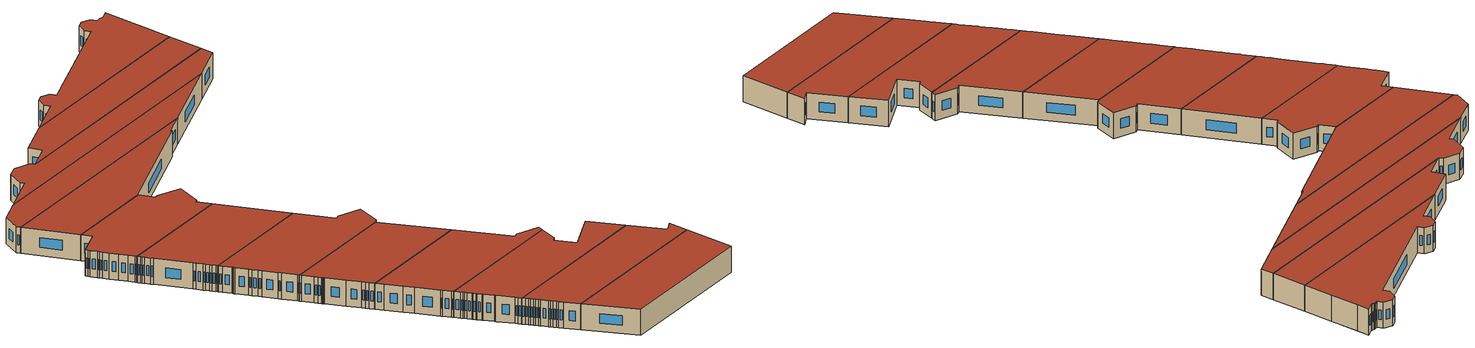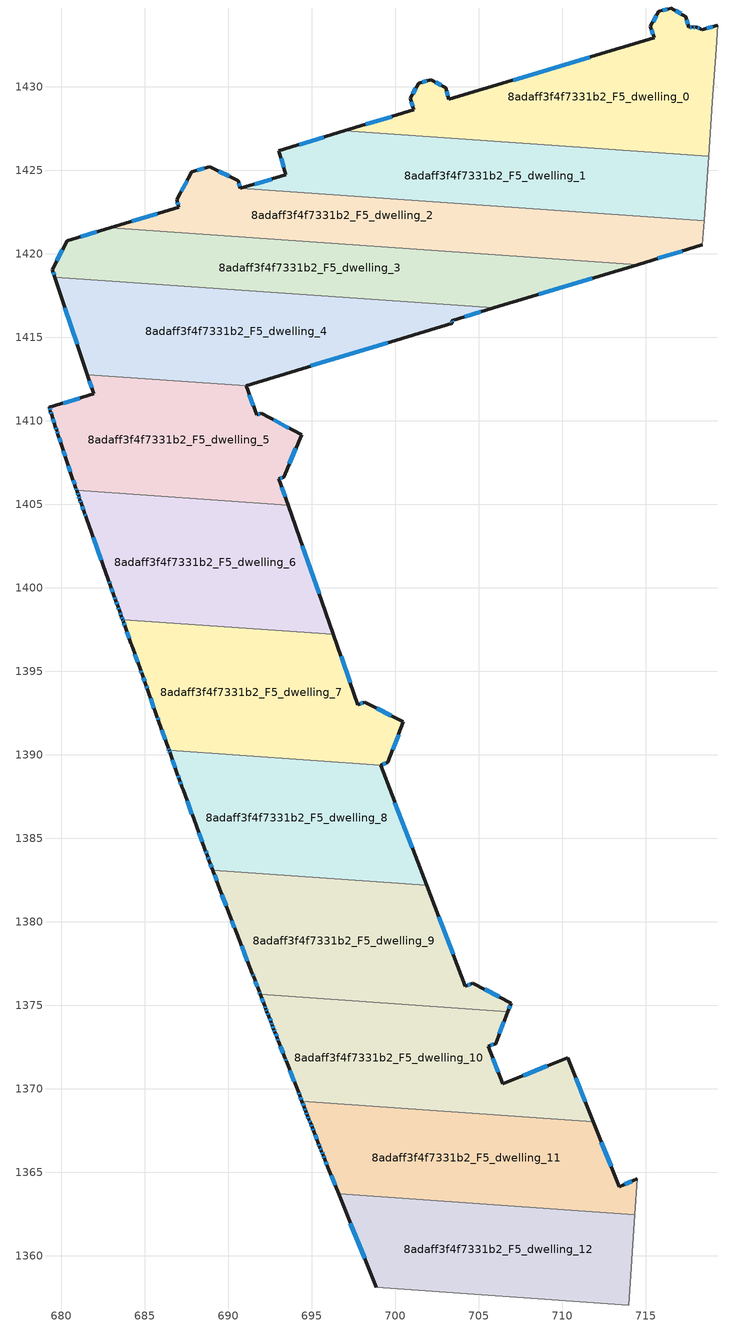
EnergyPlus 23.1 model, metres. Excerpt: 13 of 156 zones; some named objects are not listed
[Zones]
8adaff3f4f7331b2_F5_dwelling_0
 floor to 8adaff3f4f7331b2_F4_dwelling_0 (EU_floor_Construction): 719.31,1433.68 718.76,1425.82 696.94,1427.34 701.1,1428.6 700.89,1429.3 701.4,1430.2 702.12,1430.41 703.03,1429.93 703.21,1429.23 715.49,1432.92 715.28,1433.62 715.79,1434.51 716.52,1434.71 717.39,1434.19 717.58,1433.54 717.8,1433.58 717.99,1433.56 718.04,1433.55 718.27,1433.46 718.36,1433.4 z15
 wall outside (EU_wall_Construction): 719.31,1433.68 718.36,1433.4 718.27,1433.46 718.04,1433.55 717.99,1433.56 717.8,1433.58 717.58,1433.54 717.39,1434.19 716.52,1434.71 715.79,1434.51 715.28,1433.62 715.49,1432.92 703.21,1429.23 703.03,1429.93 702.12,1430.41 701.4,1430.2 700.89,1429.3 701.1,1428.6 696.94,1427.34 z15:18
 wall to 8adaff3f4f7331b2_F5_dwelling_1 (EU_wall_Construction): 696.94,1427.34 718.76,1425.82 z15:18
 wall to 8adaff3f4f7331b2_F5_dwelling_19 (EU_wall_Construction): 718.76,1425.82 718.99,1429.07 z15:18
 wall to 8adaff3f4f7331b2_F5_dwelling_17 (EU_wall_Construction): 719.21,1432.26 719.31,1433.68 z15:18
 wall to 8adaff3f4f7331b2_F5_dwelling_18 (EU_wall_Construction): 718.99,1429.07 719.21,1432.26 z15:18
 window (EU_Window_Construction): 701.9,1430.34 701.63,1430.26 / 702.75,1430.08 702.41,1430.26 / 703.15,1429.45 703.09,1429.71 / 711.64,1431.76 707.06,1430.39 / 715.34,1433.4 715.42,1433.14 / 715.63,1434.23 715.44,1433.9 / 716.29,1434.65 716.02,1434.57 / 717.12,1434.35 716.79,1434.55 / 717.52,1433.75 717.45,1433.99 / 717.73,1433.57 717.65,1433.55 / 717.93,1433.56 717.86,1433.57 / 718.2,1433.49 718.11,1433.52 / 719.01,1433.59 718.66,1433.49 / 699.8,1428.21 698.24,1427.74 / 700.95,1429.08 701.03,1428.82 / 701.24,1429.92 701.05,1429.58 z15.94:17.06
 roof outside (EU_roof_Construction): 718.76,1425.82 719.31,1433.68 718.36,1433.4 718.27,1433.46 718.04,1433.55 717.99,1433.56 717.8,1433.58 717.58,1433.54 717.39,1434.19 716.52,1434.71 715.79,1434.51 715.28,1433.62 715.49,1432.92 703.21,1429.23 703.03,1429.93 702.12,1430.41 701.4,1430.2 700.89,1429.3 701.1,1428.6 696.94,1427.34 z18
8adaff3f4f7331b2_F5_dwelling_1
 floor to 8adaff3f4f7331b2_F4_dwelling_1 (EU_floor_Construction): 718.76,1425.82 718.49,1421.97 690.72,1423.9 693.46,1424.72 693.03,1426.16 696.94,1427.34 z15
 wall outside (EU_wall_Construction): 696.94,1427.34 693.03,1426.16 693.46,1424.72 690.72,1423.9 z15:18
 wall to 8adaff3f4f7331b2_F5_dwelling_2 (EU_wall_Construction): 690.72,1423.9 718.49,1421.97 z15:18
 wall to 8adaff3f4f7331b2_F5_dwelling_19 (EU_wall_Construction): 718.49,1421.97 718.76,1425.82 z15:18
 window (EU_Window_Construction): 692.6,1424.46 691.58,1424.16 / 693.16,1425.71 693.32,1425.17 / 695.71,1426.97 694.26,1426.53 z15.94:17.06
 roof outside (EU_roof_Construction): 718.49,1421.97 718.76,1425.82 696.94,1427.34 693.03,1426.16 693.46,1424.72 690.72,1423.9 z18
8adaff3f4f7331b2_F5_dwelling_10
 floor to 8adaff3f4f7331b2_F4_dwelling_10 (EU_floor_Construction): 710.33,1371.85 711.86,1368.02 694.41,1369.23 694.27,1369.59 694.18,1369.83 693.46,1371.66 693.41,1371.8 692.99,1372.87 692.94,1373 692.79,1373.41 692.73,1373.54 692.63,1373.81 692.58,1373.94 692.42,1374.35 692.32,1374.61 692.25,1374.79 692.18,1374.96 691.92,1375.64 706.74,1374.61 706.01,1372.7 705.57,1372.54 706.42,1370.29 z15
 wall outside (EU_wall_Construction): 691.92,1375.64 692.18,1374.96 692.25,1374.79 692.32,1374.61 692.42,1374.35 692.58,1373.94 692.63,1373.81 692.73,1373.54 692.79,1373.41 692.94,1373 692.99,1372.87 693.41,1371.8 693.46,1371.66 694.18,1369.83 694.27,1369.59 694.41,1369.23 / 711.86,1368.02 710.33,1371.85 706.42,1370.29 705.57,1372.54 706.01,1372.7 706.74,1374.61 z15:18
 wall to 8adaff3f4f7331b2_F5_dwelling_9 (EU_wall_Construction): 706.74,1374.61 691.92,1375.64 z15:18
 wall to 8adaff3f4f7331b2_F5_dwelling_11 (EU_wall_Construction): 694.41,1369.23 711.86,1368.02 z15:18
 window (EU_Window_Construction): 693.43,1371.76 693.45,1371.71 / 693.12,1372.53 693.28,1372.13 / 692.96,1372.96 692.98,1372.91 / 692.83,1373.28 692.89,1373.13 / 692.75,1373.5 692.77,1373.45 / 692.66,1373.73 692.7,1373.63 / 692.59,1373.9 692.61,1373.85 / 692.47,1374.22 692.53,1374.07 / 692.35,1374.53 692.39,1374.43 / 692.27,1374.73 692.3,1374.67 / 692.2,1374.91 692.23,1374.84 / 692,1375.43 692.1,1375.17 / 706.24,1373.3 706.51,1374.01 / 705.71,1372.59 705.87,1372.65 / 706.16,1371 705.84,1371.83 / 709.11,1371.36 707.65,1370.78 / 711.38,1369.22 710.81,1370.65 / 694.31,1369.48 694.37,1369.35 / 694.21,1369.76 694.24,1369.67 / 693.69,1371.09 693.95,1370.41 z15.94:17.06
 roof outside (EU_roof_Construction): 711.86,1368.02 710.33,1371.85 706.42,1370.29 705.57,1372.54 706.01,1372.7 706.74,1374.61 691.92,1375.64 692.18,1374.96 692.25,1374.79 692.32,1374.61 692.42,1374.35 692.58,1373.94 692.63,1373.81 692.73,1373.54 692.79,1373.41 692.94,1373 692.99,1372.87 693.41,1371.8 693.46,1371.66 694.18,1369.83 694.27,1369.59 694.41,1369.23 z18
8adaff3f4f7331b2_F5_dwelling_11
 floor to 8adaff3f4f7331b2_F4_dwelling_11 (EU_floor_Construction): 711.86,1368.02 713.41,1364.12 714.49,1364.6 714.34,1362.46 696.61,1363.7 695.96,1365.31 695.77,1365.78 695.68,1366.01 695.58,1366.26 695.49,1366.5 695.4,1366.74 695.11,1367.45 695.02,1367.69 694.93,1367.93 694.83,1368.17 694.74,1368.4 694.65,1368.64 694.55,1368.88 694.41,1369.23 z15
 wall outside (EU_wall_Construction): 694.41,1369.23 694.55,1368.88 694.65,1368.64 694.74,1368.4 694.83,1368.17 694.93,1367.93 695.02,1367.69 695.11,1367.45 695.4,1366.74 695.49,1366.5 695.58,1366.26 695.68,1366.01 695.77,1365.78 695.96,1365.31 696.61,1363.7 / 714.49,1364.6 713.41,1364.12 711.86,1368.02 z15:18
 wall to 8adaff3f4f7331b2_F5_dwelling_12 (EU_wall_Construction): 696.61,1363.7 714.34,1362.46 z15:18
 wall to 8adaff3f4f7331b2_F5_dwelling_13 (EU_wall_Construction): 714.34,1362.46 714.49,1364.6 z15:18
 window (EU_Window_Construction): 695.61,1366.18 695.65,1366.09 / 695.52,1366.42 695.55,1366.33 / 695.42,1366.66 695.46,1366.57 / 695.2,1367.23 695.31,1366.96 / 695.05,1367.61 695.08,1367.52 / 694.95,1367.85 694.99,1367.76 / 694.86,1368.09 694.9,1368 / 694.77,1368.33 694.8,1368.24 / 694.67,1368.57 694.71,1368.48 / 694.58,1368.8 694.62,1368.71 / 694.45,1369.12 694.51,1368.99 / 712.93,1365.34 712.35,1366.8 / 714.16,1364.45 713.75,1364.27 / 696.16,1364.8 696.4,1364.2 / 695.83,1365.64 695.9,1365.46 / 695.71,1365.94 695.74,1365.86 z15.94:17.06
 roof outside (EU_roof_Construction): 714.34,1362.46 714.49,1364.6 713.41,1364.12 711.86,1368.02 694.41,1369.23 694.55,1368.88 694.65,1368.64 694.74,1368.4 694.83,1368.17 694.93,1367.93 695.02,1367.69 695.11,1367.45 695.4,1366.74 695.49,1366.5 695.58,1366.26 695.68,1366.01 695.77,1365.78 695.96,1365.31 696.61,1363.7 z18
8adaff3f4f7331b2_F5_dwelling_12
 floor to 8adaff3f4f7331b2_F4_dwelling_12 (EU_floor_Construction): 714.34,1362.46 713.97,1357.05 698.87,1358.1 696.61,1363.7 z15
 wall outside (EU_wall_Construction): 696.61,1363.7 698.87,1358.1 z15:18
 wall to 8adaff3f4f7331b2_F5_dwelling_13 (EU_wall_Construction): 698.87,1358.1 713.97,1357.05 714.34,1362.46 z15:18
 window (EU_Window_Construction): 697.32,1361.94 698.16,1359.85 z15.94:17.06
 roof outside (EU_roof_Construction): 713.97,1357.05 714.34,1362.46 696.61,1363.7 698.87,1358.1 z18
8adaff3f4f7331b2_F5_dwelling_2
 floor to 8adaff3f4f7331b2_F4_dwelling_2 (EU_floor_Construction): 718.49,1421.97 718.39,1420.52 714.51,1419.35 682.93,1421.55 687.04,1422.79 686.92,1423.21 687.81,1424.9 688.88,1425.21 690.59,1424.36 690.72,1423.9 z15
 wall outside (EU_wall_Construction): 690.72,1423.9 690.59,1424.36 688.88,1425.21 687.81,1424.9 686.92,1423.21 687.04,1422.79 682.93,1421.55 / 714.51,1419.35 718.39,1420.52 z15:18
 wall to 8adaff3f4f7331b2_F5_dwelling_3 (EU_wall_Construction): 682.93,1421.55 714.51,1419.35 z15:18
 wall to 8adaff3f4f7331b2_F5_dwelling_19 (EU_wall_Construction): 718.39,1420.52 718.49,1421.97 z15:18
 window (EU_Window_Construction): 690.68,1424.04 690.63,1424.21 / 715.72,1419.72 717.17,1420.15 / 685.75,1422.4 684.22,1421.94 / 686.95,1423.08 687,1422.92 / 687.53,1424.37 687.2,1423.74 / 688.55,1425.11 688.15,1424.99 / 690.05,1424.62 689.42,1424.94 z15.94:17.06
 roof outside (EU_roof_Construction): 718.39,1420.52 718.49,1421.97 690.72,1423.9 690.59,1424.36 688.88,1425.21 687.81,1424.9 686.92,1423.21 687.04,1422.79 682.93,1421.55 714.51,1419.35 z18
8adaff3f4f7331b2_F5_dwelling_3
 floor to 8adaff3f4f7331b2_F4_dwelling_3 (EU_floor_Construction): 714.51,1419.35 705.9,1416.75 679.62,1418.58 679.47,1419.04 680.35,1420.77 682.93,1421.55 z15
 wall outside (EU_wall_Construction): 705.9,1416.75 714.51,1419.35 / 682.93,1421.55 680.35,1420.77 679.47,1419.04 679.62,1418.58 z15:18
 wall to 8adaff3f4f7331b2_F5_dwelling_4 (EU_wall_Construction): 679.62,1418.58 705.9,1416.75 z15:18
 window (EU_Window_Construction): 708.6,1417.57 711.81,1418.53 / 679.51,1418.89 679.57,1418.73 / 680.07,1420.23 679.74,1419.58 / 682.12,1421.31 681.16,1421.01 z15.94:17.06
 roof outside (EU_roof_Construction): 714.51,1419.35 682.93,1421.55 680.35,1420.77 679.47,1419.04 679.62,1418.58 705.9,1416.75 z18
8adaff3f4f7331b2_F5_dwelling_4
 floor to 8adaff3f4f7331b2_F4_dwelling_4 (EU_floor_Construction): 705.9,1416.75 703.38,1415.99 703.42,1415.84 691.07,1412.1 681.55,1412.76 679.62,1418.58 z15
 wall outside (EU_wall_Construction): 691.07,1412.1 703.42,1415.84 703.38,1415.99 705.9,1416.75 / 679.62,1418.58 681.55,1412.76 z15:18
 wall to 8adaff3f4f7331b2_F5_dwelling_5 (EU_wall_Construction): 681.55,1412.76 691.07,1412.1 z15:18
 window (EU_Window_Construction): 703.41,1415.89 703.39,1415.94 / 694.94,1413.27 699.55,1414.67 / 680.22,1416.76 680.94,1414.59 / 704.17,1416.23 705.11,1416.51 z15.94:17.06
 roof outside (EU_roof_Construction): 703.42,1415.84 703.38,1415.99 705.9,1416.75 679.62,1418.58 681.55,1412.76 691.07,1412.1 z18
8adaff3f4f7331b2_F5_dwelling_5
 floor to 8adaff3f4f7331b2_F4_dwelling_5 (EU_floor_Construction): 691.97,1410.45 694.39,1409.15 693.31,1406.62 693.03,1406.52 693.59,1404.94 680.92,1405.82 680.87,1405.96 680.64,1406.65 680.33,1407.57 680.03,1408.5 679.8,1409.19 679.73,1409.42 679.65,1409.65 679.43,1410.34 679.35,1410.57 679.28,1410.8 681.94,1411.6 681.55,1412.76 691.07,1412.1 691.69,1410.36 z15
 wall outside (EU_wall_Construction): 681.55,1412.76 681.94,1411.6 679.28,1410.8 679.35,1410.57 679.43,1410.34 679.65,1409.65 679.73,1409.42 679.8,1409.19 680.03,1408.5 680.33,1407.57 680.64,1406.65 680.87,1405.96 680.92,1405.82 / 693.59,1404.94 693.03,1406.52 693.31,1406.62 694.39,1409.15 691.97,1410.45 691.69,1410.36 691.07,1412.1 z15:18
 wall to 8adaff3f4f7331b2_F5_dwelling_6 (EU_wall_Construction): 680.92,1405.82 693.59,1404.94 z15:18
 window (EU_Window_Construction): 680.12,1408.21 680.24,1407.86 / 679.87,1408.97 679.96,1408.71 / 679.75,1409.35 679.78,1409.26 / 679.68,1409.58 679.7,1409.49 / 679.5,1410.12 679.58,1409.87 / 679.38,1410.5 679.4,1410.41 / 679.3,1410.73 679.33,1410.64 / 681.1,1411.35 680.11,1411.05 / 681.67,1412.4 681.81,1411.96 / 691.5,1410.9 691.27,1411.55 / 691.89,1410.42 691.78,1410.39 / 693.63,1409.56 692.73,1410.04 / 693.65,1407.41 694.05,1408.35 / 693.12,1406.55 693.22,1406.59 / 693.41,1405.43 693.21,1406.03 / 680.89,1405.92 680.91,1405.87 / 680.71,1406.44 680.8,1406.18 / 680.43,1407.28 680.54,1406.94 z15.94:17.06
 roof outside (EU_roof_Construction): 693.59,1404.94 693.03,1406.52 693.31,1406.62 694.39,1409.15 691.97,1410.45 691.69,1410.36 691.07,1412.1 681.55,1412.76 681.94,1411.6 679.28,1410.8 679.35,1410.57 679.43,1410.34 679.65,1409.65 679.73,1409.42 679.8,1409.19 680.03,1408.5 680.33,1407.57 680.64,1406.65 680.87,1405.96 680.92,1405.82 z18
8adaff3f4f7331b2_F5_dwelling_6
 floor to 8adaff3f4f7331b2_F4_dwelling_6 (EU_floor_Construction): 693.59,1404.94 696.29,1397.21 683.67,1398.09 683.6,1398.29 683.49,1398.6 683.38,1398.91 683.27,1399.22 683.16,1399.53 682.93,1400.15 682.82,1400.46 681.49,1404.2 681.38,1404.51 681.19,1405.05 681.11,1405.28 681.03,1405.5 680.95,1405.73 680.92,1405.82 z15
 wall outside (EU_wall_Construction): 680.92,1405.82 680.95,1405.73 681.03,1405.5 681.11,1405.28 681.19,1405.05 681.38,1404.51 681.49,1404.2 682.82,1400.46 682.93,1400.15 683.16,1399.53 683.27,1399.22 683.38,1398.91 683.49,1398.6 683.6,1398.29 683.67,1398.09 / 696.29,1397.21 693.59,1404.94 z15:18
 wall to 8adaff3f4f7331b2_F5_dwelling_7 (EU_wall_Construction): 683.67,1398.09 696.29,1397.21 z15:18
 window (EU_Window_Construction): 683.3,1399.12 683.34,1399 / 683.19,1399.43 683.23,1399.32 / 683,1399.96 683.09,1399.72 / 682.86,1400.37 682.9,1400.25 / 681.91,1403.03 682.41,1401.63 / 681.42,1404.41 681.46,1404.29 / 681.25,1404.88 681.32,1404.68 / 681.14,1405.2 681.17,1405.12 / 681.06,1405.43 681.09,1405.35 / 680.98,1405.66 681.01,1405.58 / 695.44,1399.63 694.43,1402.52 / 683.62,1398.22 683.65,1398.15 / 683.52,1398.5 683.57,1398.38 / 683.41,1398.81 683.45,1398.69 z15.94:17.06
 roof outside (EU_roof_Construction): 696.29,1397.21 693.59,1404.94 680.92,1405.82 680.95,1405.73 681.03,1405.5 681.11,1405.28 681.19,1405.05 681.38,1404.51 681.49,1404.2 682.82,1400.46 682.93,1400.15 683.16,1399.53 683.27,1399.22 683.38,1398.91 683.49,1398.6 683.6,1398.29 683.67,1398.09 z18
8adaff3f4f7331b2_F5_dwelling_7
 floor to 8adaff3f4f7331b2_F4_dwelling_7 (EU_floor_Construction): 696.29,1397.21 697.77,1392.99 698.18,1393.14 700.48,1391.96 699.56,1389.54 699.12,1389.37 686.45,1390.25 686.4,1390.41 685.84,1391.98 685.73,1392.29 685.17,1393.87 685.06,1394.18 684.83,1394.81 684.72,1395.13 684.27,1396.4 684.25,1396.45 684.23,1396.53 684.21,1396.57 684.2,1396.61 684.19,1396.63 684.17,1396.67 683.82,1397.66 683.71,1397.97 683.67,1398.09 z15
 wall outside (EU_wall_Construction): 683.67,1398.09 683.71,1397.97 683.82,1397.66 684.17,1396.67 684.19,1396.63 684.2,1396.61 684.21,1396.57 684.23,1396.53 684.25,1396.45 684.27,1396.4 684.72,1395.13 684.83,1394.81 685.06,1394.18 685.17,1393.87 685.73,1392.29 685.84,1391.98 686.4,1390.41 686.45,1390.25 / 699.12,1389.37 699.56,1389.54 700.48,1391.96 698.18,1393.14 697.77,1392.99 696.29,1397.21 z15:18
 wall to 8adaff3f4f7331b2_F5_dwelling_8 (EU_wall_Construction): 686.45,1390.25 699.12,1389.37 z15:18
 window (EU_Window_Construction): 685.76,1392.2 685.8,1392.08 / 685.34,1393.38 685.55,1392.79 / 685.09,1394.09 685.13,1393.97 / 684.9,1394.62 684.99,1394.38 / 684.76,1395.03 684.8,1394.91 / 684.41,1396 684.58,1395.53 / 683.93,1397.35 684.06,1396.98 / 683.75,1397.88 683.79,1397.76 / 683.68,1398.05 683.7,1398.01 / 697.3,1394.31 696.75,1395.89 / 698.05,1393.09 697.9,1393.04 / 699.76,1392.33 698.9,1392.77 / 699.85,1390.3 700.19,1391.2 / 699.26,1389.42 699.42,1389.49 / 686.42,1390.36 686.44,1390.3 / 686.01,1391.49 686.22,1390.9 z15.94:17.06
 roof outside (EU_roof_Construction): 699.56,1389.54 700.48,1391.96 698.18,1393.14 697.77,1392.99 696.29,1397.21 683.67,1398.09 683.71,1397.97 683.82,1397.66 684.17,1396.67 684.19,1396.63 684.2,1396.61 684.21,1396.57 684.23,1396.53 684.25,1396.45 684.27,1396.4 684.72,1395.13 684.83,1394.81 685.06,1394.18 685.17,1393.87 685.73,1392.29 685.84,1391.98 686.4,1390.41 686.45,1390.25 699.12,1389.37 z18
8adaff3f4f7331b2_F5_dwelling_8
 floor to 8adaff3f4f7331b2_F4_dwelling_8 (EU_floor_Construction): 699.12,1389.37 701.87,1382.18 689.07,1383.08 688.87,1383.61 688.74,1383.97 688.6,1384.33 688.07,1385.77 687.29,1387.89 687.28,1387.93 687.27,1387.97 687.25,1388.02 687.23,1388.07 687.21,1388.11 687.07,1388.52 686.96,1388.83 686.51,1390.09 686.45,1390.25 z15
 wall outside (EU_wall_Construction): 686.45,1390.25 686.51,1390.09 686.96,1388.83 687.07,1388.52 687.21,1388.11 687.23,1388.07 687.25,1388.02 687.27,1387.97 687.28,1387.93 687.29,1387.89 688.07,1385.77 688.6,1384.33 688.74,1383.97 688.87,1383.61 689.07,1383.08 / 701.87,1382.18 699.12,1389.37 z15:18
 wall to 8adaff3f4f7331b2_F5_dwelling_9 (EU_wall_Construction): 689.07,1383.08 701.87,1382.18 z15:18
 window (EU_Window_Construction): 688.24,1385.32 688.44,1384.78 / 687.54,1387.23 687.83,1386.44 / 687.11,1388.39 687.17,1388.24 / 686.99,1388.73 687.03,1388.62 / 686.65,1389.7 686.82,1389.23 / 686.47,1390.2 686.49,1390.14 / 701.01,1384.44 699.98,1387.12 / 688.93,1383.44 689.01,1383.24 / 688.78,1383.86 688.83,1383.72 / 688.65,1384.22 688.7,1384.08 z15.94:17.06
 roof outside (EU_roof_Construction): 701.87,1382.18 699.12,1389.37 686.45,1390.25 686.51,1390.09 686.96,1388.83 687.07,1388.52 687.21,1388.11 687.23,1388.07 687.25,1388.02 687.27,1387.97 687.28,1387.93 687.29,1387.89 688.07,1385.77 688.6,1384.33 688.74,1383.97 688.87,1383.61 689.07,1383.08 z18
8adaff3f4f7331b2_F5_dwelling_9
 floor to 8adaff3f4f7331b2_F4_dwelling_9 (EU_floor_Construction): 701.87,1382.18 704.19,1376.14 704.63,1376.31 706.94,1375.13 706.74,1374.61 691.92,1375.64 691.91,1375.65 691.85,1375.83 691.51,1376.7 691.44,1376.87 690.5,1379.31 690.09,1380.38 689.41,1382.18 689.07,1383.08 z15
 wall outside (EU_wall_Construction): 689.07,1383.08 689.41,1382.18 690.09,1380.38 690.5,1379.31 691.44,1376.87 691.51,1376.7 691.85,1375.83 691.91,1375.65 691.92,1375.64 / 706.74,1374.61 706.94,1375.13 704.63,1376.31 704.19,1376.14 701.87,1382.18 z15:18
 window (EU_Window_Construction): 691.46,1376.81 691.49,1376.75 / 690.8,1378.54 691.15,1377.63 / 690.22,1380.05 690.37,1379.64 / 689.62,1381.61 689.88,1380.94 / 689.18,1382.79 689.3,1382.46 / 703.46,1378.04 702.6,1380.29 / 704.49,1376.26 704.33,1376.19 / 706.21,1375.5 705.35,1375.94 / 706.8,1374.77 706.87,1374.97 / 691.87,1375.77 691.89,1375.71 / 691.62,1376.42 691.74,1376.1 z15.94:17.06
 roof outside (EU_roof_Construction): 706.74,1374.61 706.94,1375.13 704.63,1376.31 704.19,1376.14 701.87,1382.18 689.07,1383.08 689.41,1382.18 690.09,1380.38 690.5,1379.31 691.44,1376.87 691.51,1376.7 691.85,1375.83 691.91,1375.65 691.92,1375.64 z18
[Building]
EU S2 Campaign: North Axis=0; Terrain=City; Solar Distribution=FullExterior
[Site:Location]
Vienna: Latitude=48; Longitude=16.5; Time Zone=1; Elevation=183
[SizingPeriod:WeatherFileDays]
AnnualSizingPeriod: Begin Month=1; Begin Day of Month=1; End Month=12; End Day of Month=31; Day of Week for Start Day=Monday; Use Weather File Daylight Saving Period=No; Use Weather File Rain and Snow Indicators=No
[MATERIAL]
EU_InternalMass_Material: Roughness=MediumRough; Thickness=0.1; Conductivity=1; Density=1800; Specific Heat=900; Thermal Absorptance=0.9; Solar Absorptance=0.7; Visible Absorptance=0.7
[MATERIAL:NOMASS] Roughness=MediumRough; Thermal Absorptance=0.9; Solar Absorptance=0.7; Visible Absorptance=0.7
Name | Thermal Resistance
EU_wall_NoMass | 0.914258
EU_roof_NoMass | 0.954009
EU_floor_NoMass | 1.09711
[WINDOWMATERIAL:SIMPLEGLAZINGSYSTEM]
EU_Window_SimpleGlazing: UFactor=2.09642; Solar Heat Gain Coefficient=0.65; Visible Transmittance=0.65
[CONSTRUCTION]
EU_wall_Construction: EU_wall_NoMass
EU_roof_Construction: EU_roof_NoMass
EU_floor_Construction: EU_floor_NoMass
EU_Window_Construction: EU_Window_SimpleGlazing
EU_InternalMass_Construction: EU_InternalMass_Material
[ZONE] Type=1; Multiplier=1; Ceiling Height=autocalculate; Floor Area=autocalculate; Part of Total Floor Area=Yes
Name | Volume
8adaff3f4f7331b2_F5_dwelling_0 | 286.055
8adaff3f4f7331b2_F5_dwelling_1 | 290.933
8adaff3f4f7331b2_F5_dwelling_10 | 286.036
8adaff3f4f7331b2_F5_dwelling_11 | 286.045
8adaff3f4f7331b2_F5_dwelling_12 | 267.985
8adaff3f4f7331b2_F5_dwelling_2 | 281.104
8adaff3f4f7331b2_F5_dwelling_3 | 286.068
8adaff3f4f7331b2_F5_dwelling_4 | 307.83
8adaff3f4f7331b2_F5_dwelling_5 | 264.242
8adaff3f4f7331b2_F5_dwelling_6 | 286.013
8adaff3f4f7331b2_F5_dwelling_7 | 304.587
8adaff3f4f7331b2_F5_dwelling_8 | 267.466
8adaff3f4f7331b2_F5_dwelling_9 | 286.03
[INTERNALMASS] Construction=EU_InternalMass_Construction
Name | Zone or ZoneList | Surface Area
8adaff3f4f7331b2_F5_dwelling_0_EU_InternalMass | 8adaff3f4f7331b2_F5_dwelling_0 | 95.3512
8adaff3f4f7331b2_F5_dwelling_1_EU_InternalMass | 8adaff3f4f7331b2_F5_dwelling_1 | 96.978
8adaff3f4f7331b2_F5_dwelling_2_EU_InternalMass | 8adaff3f4f7331b2_F5_dwelling_2 | 93.701
8adaff3f4f7331b2_F5_dwelling_3_EU_InternalMass | 8adaff3f4f7331b2_F5_dwelling_3 | 95.3557
8adaff3f4f7331b2_F5_dwelling_4_EU_InternalMass | 8adaff3f4f7331b2_F5_dwelling_4 | 102.61
8adaff3f4f7331b2_F5_dwelling_5_EU_InternalMass | 8adaff3f4f7331b2_F5_dwelling_5 | 88.0809
8adaff3f4f7331b2_F5_dwelling_6_EU_InternalMass | 8adaff3f4f7331b2_F5_dwelling_6 | 95.3409
8adaff3f4f7331b2_F5_dwelling_7_EU_InternalMass | 8adaff3f4f7331b2_F5_dwelling_7 | 101.53
8adaff3f4f7331b2_F5_dwelling_8_EU_InternalMass | 8adaff3f4f7331b2_F5_dwelling_8 | 89.1552
8adaff3f4f7331b2_F5_dwelling_9_EU_InternalMass | 8adaff3f4f7331b2_F5_dwelling_9 | 95.3439
8adaff3f4f7331b2_F5_dwelling_10_EU_InternalMass | 8adaff3f4f7331b2_F5_dwelling_10 | 95.3453
8adaff3f4f7331b2_F5_dwelling_11_EU_InternalMass | 8adaff3f4f7331b2_F5_dwelling_11 | 95.3489
8adaff3f4f7331b2_F5_dwelling_12_EU_InternalMass | 8adaff3f4f7331b2_F5_dwelling_12 | 89.3286
[OTHEREQUIPMENT] Fuel Type=Electricity; Design Level Calculation Method=Watts/Area; Power per Zone Floor Area=1; Fraction Latent=0; Fraction Radiant=0; Fraction Lost=0; Carbon Dioxide Generation Rate=0; EndUse Subcategory=EU_Step8_InternalGains
Name | Zone or ZoneList or Space or SpaceList | Schedule
EU_Step8_InternalGain_8adaff3f4f7331b2_F5_dwelling_0_f000 | 8adaff3f4f7331b2_F5_dwelling_0 | EU_Step8_GainSchedule_8adaff3f4f7331b2_F5_dwelling_0_f000
EU_Step8_InternalGain_8adaff3f4f7331b2_F5_dwelling_1_f000 | 8adaff3f4f7331b2_F5_dwelling_1 | EU_Step8_GainSchedule_8adaff3f4f7331b2_F5_dwelling_1_f000
EU_Step8_InternalGain_8adaff3f4f7331b2_F5_dwelling_2_f000 | 8adaff3f4f7331b2_F5_dwelling_2 | EU_Step8_GainSchedule_8adaff3f4f7331b2_F5_dwelling_2_f000
EU_Step8_InternalGain_8adaff3f4f7331b2_F5_dwelling_3_f000 | 8adaff3f4f7331b2_F5_dwelling_3 | EU_Step8_GainSchedule_8adaff3f4f7331b2_F5_dwelling_3_f000
EU_Step8_InternalGain_8adaff3f4f7331b2_F5_dwelling_4_f000 | 8adaff3f4f7331b2_F5_dwelling_4 | EU_Step8_GainSchedule_8adaff3f4f7331b2_F5_dwelling_4_f000
EU_Step8_InternalGain_8adaff3f4f7331b2_F5_dwelling_5_f000 | 8adaff3f4f7331b2_F5_dwelling_5 | EU_Step8_GainSchedule_8adaff3f4f7331b2_F5_dwelling_5_f000
EU_Step8_InternalGain_8adaff3f4f7331b2_F5_dwelling_6_f000 | 8adaff3f4f7331b2_F5_dwelling_6 | EU_Step8_GainSchedule_8adaff3f4f7331b2_F5_dwelling_6_f000
EU_Step8_InternalGain_8adaff3f4f7331b2_F5_dwelling_7_f000 | 8adaff3f4f7331b2_F5_dwelling_7 | EU_Step8_GainSchedule_8adaff3f4f7331b2_F5_dwelling_7_f000
EU_Step8_InternalGain_8adaff3f4f7331b2_F5_dwelling_8_f000 | 8adaff3f4f7331b2_F5_dwelling_8 | EU_Step8_GainSchedule_8adaff3f4f7331b2_F5_dwelling_8_f000
EU_Step8_InternalGain_8adaff3f4f7331b2_F5_dwelling_9_f000 | 8adaff3f4f7331b2_F5_dwelling_9 | EU_Step8_GainSchedule_8adaff3f4f7331b2_F5_dwelling_9_f000
EU_Step8_InternalGain_8adaff3f4f7331b2_F5_dwelling_10_f000 | 8adaff3f4f7331b2_F5_dwelling_10 | EU_Step8_GainSchedule_8adaff3f4f7331b2_F5_dwelling_10_f000
EU_Step8_InternalGain_8adaff3f4f7331b2_F5_dwelling_11_f000 | 8adaff3f4f7331b2_F5_dwelling_11 | EU_Step8_GainSchedule_8adaff3f4f7331b2_F5_dwelling_11_f000
EU_Step8_InternalGain_8adaff3f4f7331b2_F5_dwelling_12_f000 | 8adaff3f4f7331b2_F5_dwelling_12 | EU_Step8_GainSchedule_8adaff3f4f7331b2_F5_dwelling_12_f000
[ZONEVENTILATION:DESIGNFLOWRATE] Schedule=EU_AlwaysOn; Design Flow Rate Calculation Method=AirChanges/Hour; Air Changes per Hour=0.546891; Ventilation Type=Natural; Fan Pressure Rise=0; Fan Total Efficiency=1; Constant Term Coefficient=1; Temperature Term Coefficient=0; Velocity Term Coefficient=0; Velocity Squared Term Coefficient=0; Minimum Indoor Temperature=-100; Maximum Indoor Temperature=100; Delta Temperature=-100; Minimum Outdoor Temperature=-100; Maximum Outdoor Temperature=100; Maximum Wind Speed=40
Name | Zone or ZoneList or Space or SpaceList
EU_ConstantAir_8adaff3f4f7331b2_F5_dwelling_0 | 8adaff3f4f7331b2_F5_dwelling_0
EU_ConstantAir_8adaff3f4f7331b2_F5_dwelling_1 | 8adaff3f4f7331b2_F5_dwelling_1
EU_ConstantAir_8adaff3f4f7331b2_F5_dwelling_2 | 8adaff3f4f7331b2_F5_dwelling_2
EU_ConstantAir_8adaff3f4f7331b2_F5_dwelling_3 | 8adaff3f4f7331b2_F5_dwelling_3
EU_ConstantAir_8adaff3f4f7331b2_F5_dwelling_4 | 8adaff3f4f7331b2_F5_dwelling_4
EU_ConstantAir_8adaff3f4f7331b2_F5_dwelling_5 | 8adaff3f4f7331b2_F5_dwelling_5
EU_ConstantAir_8adaff3f4f7331b2_F5_dwelling_6 | 8adaff3f4f7331b2_F5_dwelling_6
EU_ConstantAir_8adaff3f4f7331b2_F5_dwelling_7 | 8adaff3f4f7331b2_F5_dwelling_7
EU_ConstantAir_8adaff3f4f7331b2_F5_dwelling_8 | 8adaff3f4f7331b2_F5_dwelling_8
EU_ConstantAir_8adaff3f4f7331b2_F5_dwelling_9 | 8adaff3f4f7331b2_F5_dwelling_9
EU_ConstantAir_8adaff3f4f7331b2_F5_dwelling_10 | 8adaff3f4f7331b2_F5_dwelling_10
EU_ConstantAir_8adaff3f4f7331b2_F5_dwelling_11 | 8adaff3f4f7331b2_F5_dwelling_11
EU_ConstantAir_8adaff3f4f7331b2_F5_dwelling_12 | 8adaff3f4f7331b2_F5_dwelling_12
[HVACTEMPLATE:ZONE:IDEALLOADSAIRSYSTEM] System Availability Schedule=EU_AlwaysOn; Maximum Heating Supply Air Temperature=50; Minimum Cooling Supply Air Temperature=13; Maximum Heating Supply Air Humidity Ratio=0.0156; Minimum Cooling Supply Air Humidity Ratio=0.0077; Heating Limit=NoLimit; Cooling Limit=NoLimit; Heating Availability Schedule=EU_AlwaysOn; Cooling Availability Schedule=EU_CoolingOff; Dehumidification Control Type=ConstantSensibleHeatRatio; Cooling Sensible Heat Ratio=0.7; Dehumidification Setpoint=60; Humidification Control Type=None; Humidification Setpoint=30; Outdoor Air Method=None; Outdoor Air Flow Rate per Person=0.00944; Outdoor Air Flow Rate per Zone Floor Area=0; Outdoor Air Flow Rate per Zone=0; Demand Controlled Ventilation Type=None; Outdoor Air Economizer Type=NoEconomizer; Heat Recovery Type=None; Sensible Heat Recovery Effectiveness=0.7; Latent Heat Recovery Effectiveness=0.65
Name | Template Thermostat
8adaff3f4f7331b2_F5_dwelling_0 | EU_HeatOnly_8adaff3f4f7331b2_F5_dwelling_0
8adaff3f4f7331b2_F5_dwelling_1 | EU_HeatOnly_8adaff3f4f7331b2_F5_dwelling_1
8adaff3f4f7331b2_F5_dwelling_2 | EU_HeatOnly_8adaff3f4f7331b2_F5_dwelling_2
8adaff3f4f7331b2_F5_dwelling_3 | EU_HeatOnly_8adaff3f4f7331b2_F5_dwelling_3
8adaff3f4f7331b2_F5_dwelling_4 | EU_HeatOnly_8adaff3f4f7331b2_F5_dwelling_4
8adaff3f4f7331b2_F5_dwelling_5 | EU_HeatOnly_8adaff3f4f7331b2_F5_dwelling_5
8adaff3f4f7331b2_F5_dwelling_6 | EU_HeatOnly_8adaff3f4f7331b2_F5_dwelling_6
8adaff3f4f7331b2_F5_dwelling_7 | EU_HeatOnly_8adaff3f4f7331b2_F5_dwelling_7
8adaff3f4f7331b2_F5_dwelling_8 | EU_HeatOnly_8adaff3f4f7331b2_F5_dwelling_8
8adaff3f4f7331b2_F5_dwelling_9 | EU_HeatOnly_8adaff3f4f7331b2_F5_dwelling_9
8adaff3f4f7331b2_F5_dwelling_10 | EU_HeatOnly_8adaff3f4f7331b2_F5_dwelling_10
8adaff3f4f7331b2_F5_dwelling_11 | EU_HeatOnly_8adaff3f4f7331b2_F5_dwelling_11
8adaff3f4f7331b2_F5_dwelling_12 | EU_HeatOnly_8adaff3f4f7331b2_F5_dwelling_12
[SIZING:ZONE] Zone Cooling Design Supply Air Temperature Input Method=SupplyAirTemperature; Zone Cooling Design Supply Air Temperature=13; Zone Heating Design Supply Air Temperature Input Method=SupplyAirTemperature; Zone Heating Design Supply Air Temperature=50; Zone Cooling Design Supply Air Humidity Ratio=0.008; Zone Heating Design Supply Air Humidity Ratio=0.008; Cooling Design Air Flow Method=DesignDay; Cooling Design Air Flow Rate=0; Cooling Minimum Air Flow per Zone Floor Area=0.000762; Cooling Minimum Air Flow=0; Cooling Minimum Air Flow Fraction=0.2; Heating Design Air Flow Method=DesignDay; Heating Design Air Flow Rate=0; Heating Maximum Air Flow per Zone Floor Area=0.002032; Heating Maximum Air Flow=0.141576; Heating Maximum Air Flow Fraction=0.3; Account for Dedicated Outdoor Air System=No; Dedicated Outdoor Air System Control Strategy=NeutralSupplyAir; Dedicated Outdoor Air Low Setpoint Temperature for Design=autosize; Dedicated Outdoor Air High Setpoint Temperature for Design=autosize; Zone Load Sizing Method=Sensible Load Only No Latent Load; Zone Latent Cooling Design Supply Air Humidity Ratio Input Method=HumidityRatioDifference; Zone Cooling Design Supply Air Humidity Ratio Difference=0.005; Zone Latent Heating Design Supply Air Humidity Ratio Input Method=HumidityRatioDifference; Zone Humidification Design Supply Air Humidity Ratio Difference=0.005
8adaff3f4f7331b2_F5_dwelling_0; 8adaff3f4f7331b2_F5_dwelling_1; 8adaff3f4f7331b2_F5_dwelling_2; 8adaff3f4f7331b2_F5_dwelling_3; 8adaff3f4f7331b2_F5_dwelling_4; 8adaff3f4f7331b2_F5_dwelling_5; 8adaff3f4f7331b2_F5_dwelling_6; 8adaff3f4f7331b2_F5_dwelling_7; 8adaff3f4f7331b2_F5_dwelling_8; 8adaff3f4f7331b2_F5_dwelling_9; 8adaff3f4f7331b2_F5_dwelling_10; 8adaff3f4f7331b2_F5_dwelling_11; 8adaff3f4f7331b2_F5_dwelling_12
[SCHEDULE:CONSTANT]
Name | Hourly Value
EU_AlwaysOn | 1
EU_CoolingOff | 0
[SCHEDULE:FILE] Column Number=1; Rows to Skip at Top=0; Number of Hours of Data=8760; Column Separator=Comma; Interpolate to Timestep=No; Minutes per Item=60; Adjust Schedule for Daylight Savings=Yes
Name | File
EU_Step8_GainSchedule_8adaff3f4f7331b2_F5_dwelling_0_f000 | ../../schedules/8adaff3f4f7331b2/8adaff3f4f7331b2_F5_dwelling_0_f000_gain.csv
EU_Step8_GainSchedule_8adaff3f4f7331b2_F5_dwelling_1_f000 | ../../schedules/8adaff3f4f7331b2/8adaff3f4f7331b2_F5_dwelling_1_f000_gain.csv
EU_Step8_GainSchedule_8adaff3f4f7331b2_F5_dwelling_2_f000 | ../../schedules/8adaff3f4f7331b2/8adaff3f4f7331b2_F5_dwelling_2_f000_gain.csv
EU_Step8_GainSchedule_8adaff3f4f7331b2_F5_dwelling_3_f000 | ../../schedules/8adaff3f4f7331b2/8adaff3f4f7331b2_F5_dwelling_3_f000_gain.csv
EU_Step8_GainSchedule_8adaff3f4f7331b2_F5_dwelling_4_f000 | ../../schedules/8adaff3f4f7331b2/8adaff3f4f7331b2_F5_dwelling_4_f000_gain.csv
EU_Step8_GainSchedule_8adaff3f4f7331b2_F5_dwelling_5_f000 | ../../schedules/8adaff3f4f7331b2/8adaff3f4f7331b2_F5_dwelling_5_f000_gain.csv
EU_Step8_GainSchedule_8adaff3f4f7331b2_F5_dwelling_6_f000 | ../../schedules/8adaff3f4f7331b2/8adaff3f4f7331b2_F5_dwelling_6_f000_gain.csv
EU_Step8_GainSchedule_8adaff3f4f7331b2_F5_dwelling_7_f000 | ../../schedules/8adaff3f4f7331b2/8adaff3f4f7331b2_F5_dwelling_7_f000_gain.csv
EU_Step8_GainSchedule_8adaff3f4f7331b2_F5_dwelling_8_f000 | ../../schedules/8adaff3f4f7331b2/8adaff3f4f7331b2_F5_dwelling_8_f000_gain.csv
EU_Step8_GainSchedule_8adaff3f4f7331b2_F5_dwelling_9_f000 | ../../schedules/8adaff3f4f7331b2/8adaff3f4f7331b2_F5_dwelling_9_f000_gain.csv
EU_Step8_GainSchedule_8adaff3f4f7331b2_F5_dwelling_10_f000 | ../../schedules/8adaff3f4f7331b2/8adaff3f4f7331b2_F5_dwelling_10_f000_gain.csv
EU_Step8_GainSchedule_8adaff3f4f7331b2_F5_dwelling_11_f000 | ../../schedules/8adaff3f4f7331b2/8adaff3f4f7331b2_F5_dwelling_11_f000_gain.csv
EU_Step8_GainSchedule_8adaff3f4f7331b2_F5_dwelling_12_f000 | ../../schedules/8adaff3f4f7331b2/8adaff3f4f7331b2_F5_dwelling_12_f000_gain.csv
